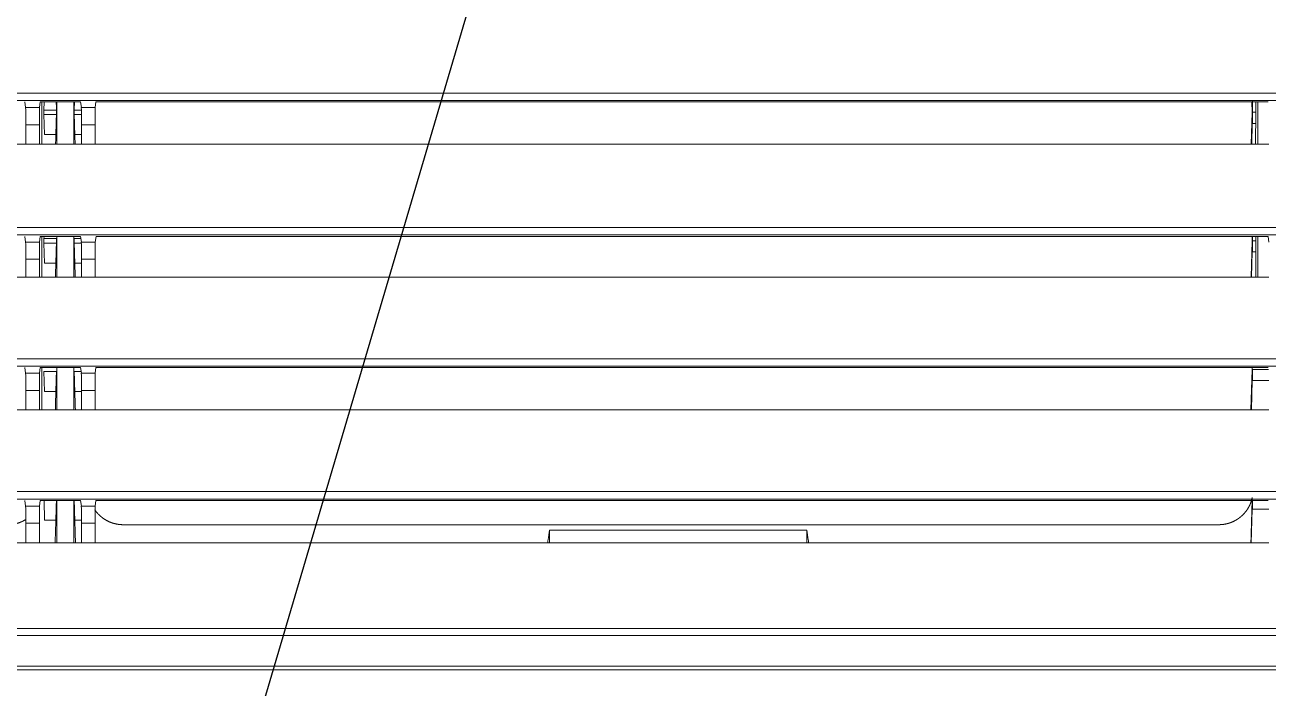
# Model space of a CAD drawing. Header units: inches. Extents: x 3778 to 56227, y -16914 to 35091.
# Drawn here: x 35494.1 to 35639.7, y -13490.9 to -13413.2 of the extents above; entities that cross this region are included whole.
import ezdxf

# ---------------------------------------------------------------- set-up
doc = ezdxf.new("R2010")
doc.units = ezdxf.units.IN
doc.header["$LTSCALE"] = 100
doc.header["$MEASUREMENT"] = 0
doc.layers.add('06-FUR', color=6, linetype='Continuous')
doc.layers.add('2-con', color=2, linetype='Continuous')
doc.layers.add('mark-B', color=2, linetype='Continuous', lineweight=20)

# ---------------------------------------------------------------- blocks, each defined once
blk = doc.blocks.new('cjscjdeh')
at = {"layer": '06-FUR', "color": 8}
blk.add_line((143281.85, 67069.88), (143528.52, 67904.88), dxfattribs=at)
blk = doc.blocks.new('무풍1way 일반')
at = {"layer": 'mark-B'}
for p, q in [((-380.01, -53.26), (380.01, -53.26)), ((380.01, -53.69), (-380.01, -53.69)), ((-379.23, -57.26), (379.23, -57.26)), ((379.23, -58.09), (-379.23, -58.09)), ((-101.3, -68.13), (36.16, -68.13)), ((-99.35, -72.08), (-99.23, -68.13)), ((-47.17, -68.13), (-47.17, -69.62)), ((-17.05, -69.62), (-17.05, -68.13)), ((36.16, -70.42), (36.16, -68.13)), ((36.16, -68.13), (37.77, -68.13)), ((37.77, -68.13), (37.77, -70.42)), ((37.77, -68.13), (42.69, -68.13)), ((38.65, -68.13), (38.65, -73.08)), ((40.66, -73.08), (40.66, -68.13)), ((42.69, -70.42), (42.69, -68.13)), ((42.69, -68.13), (44.3, -68.13)), ((44.3, -70.42), (44.3, -68.13)), ((44.3, -68.13), (196.82, -68.13)), ((32.9, -70.25), (-95.42, -70.25)), ((36.16, -70.42), (37.77, -70.42)), ((37.77, -70.78), (38.55, -70.78)), ((40.77, -70.78), (42.08, -70.78)), ((42.15, -73.08), (42.08, -70.78)), ((42.69, -70.42), (44.3, -70.42)), ((-101.3, -72.08), (-99.35, -72.08)), ((36.07, -73.08), (36.15, -72.42)), ((37.78, -72.42), (36.15, -72.42)), ((37.78, -72.42), (37.87, -73.08)), ((42.59, -73.08), (42.67, -72.42)), ((44.31, -72.42), (42.67, -72.42)), ((44.39, -73.08), (44.31, -72.42)), ((-376.39, -73.25), (376.39, -73.25)), ((376.39, -74.13), (-376.39, -74.13)), ((36.07, -73.08), (-101.21, -73.08)), ((42.59, -73.08), (37.87, -73.08)), ((-101.3, -83.69), (36.16, -83.69)), ((-99.35, -87.14), (-99.24, -83.69)), ((-99.34, -88.45), (-99.19, -83.69)), ((36.16, -85.99), (36.16, -83.69)), ((36.16, -83.69), (37.77, -83.69)), ((37.77, -83.69), (37.77, -85.99)), ((37.77, -83.69), (42.69, -83.69)), ((38.65, -83.69), (38.65, -88.65)), ((40.66, -88.65), (40.66, -83.69)), ((42.42, -83.69), (42.42, -88.65)), ((42.69, -85.99), (42.69, -83.69)), ((42.69, -83.69), (44.3, -83.69)), ((44.3, -85.99), (44.3, -83.69)), ((44.3, -83.69), (196.82, -83.69)), ((37.77, -85.84), (38.55, -85.84)), ((40.77, -85.84), (42.08, -85.84)), ((42.16, -88.19), (42.08, -85.84)), ((-101.3, -87.14), (-99.35, -87.14)), ((36.16, -85.99), (37.77, -85.99)), ((42.69, -85.99), (44.3, -85.99)), ((-373.64, -88.81), (373.64, -88.81)), ((-101.23, -88.45), (-99.36, -88.45)), ((36.07, -88.65), (-101.21, -88.65)), ((-99.33, -88.65), (-99.34, -88.45)), ((36.07, -88.65), (36.15, -87.99)), ((37.78, -87.99), (36.15, -87.99)), ((37.78, -87.99), (37.87, -88.65)), ((37.81, -88.19), (38.62, -88.19)), ((42.59, -88.65), (37.87, -88.65)), ((40.7, -88.19), (42.16, -88.19)), ((42.59, -88.65), (42.67, -87.99)), ((44.31, -87.99), (42.67, -87.99)), ((44.39, -88.65), (44.31, -87.99)), ((373.64, -89.7), (-373.64, -89.7)), ((-101.3, -99.25), (36.16, -99.25)), ((-99.99, -104.02), (-99.99, -99.26)), ((-99.77, -104.02), (-99.77, -99.25)), ((-99.35, -102.21), (-99.26, -99.25)), ((-99.34, -103.51), (-99.21, -99.25)), ((36.16, -101.35), (36.16, -99.25)), ((36.16, -99.25), (37.77, -99.25)), ((37.77, -99.25), (37.77, -101.35)), ((37.77, -99.25), (42.69, -99.25)), ((38.65, -99.25), (38.65, -104.02)), ((40.66, -104.02), (40.66, -99.25)), ((42.42, -99.26), (42.42, -104.02)), ((42.69, -101.35), (42.69, -99.25)), ((42.69, -99.25), (44.3, -99.25)), ((44.3, -101.35), (44.3, -99.25)), ((44.3, -99.25), (196.82, -99.25)), ((36.16, -101.35), (37.77, -101.35)), ((37.77, -100.9), (38.55, -100.9)), ((40.77, -100.9), (42.08, -100.9)), ((42.16, -103.25), (42.08, -100.9)), ((42.69, -101.35), (44.3, -101.35)), ((-101.2, -104.02), (-101.29, -103.35)), ((-99.77, -102.21), (-99.35, -102.21)), ((36.06, -104.02), (36.15, -103.35)), ((37.78, -103.35), (36.15, -103.35)), ((37.78, -103.25), (38.62, -103.25)), ((37.78, -103.35), (37.87, -104.02)), ((40.7, -103.25), (42.16, -103.25)), ((42.59, -104.02), (42.67, -103.35)), ((44.31, -103.35), (42.67, -103.35)), ((44.4, -104.02), (44.31, -103.35)), ((-370.92, -104.19), (370.92, -104.19)), ((36.06, -104.02), (-101.2, -104.02)), ((-99.77, -103.51), (-99.36, -103.51)), ((-99.32, -104.02), (-99.34, -103.51)), ((38.62, -103.77), (37.84, -103.77)), ((42.59, -104.02), (37.87, -104.02)), ((42.16, -103.77), (40.7, -103.77)), ((42.15, -104.02), (42.16, -103.77)), ((370.92, -105.07), (-370.92, -105.07)), ((-101.3, -114.82), (36.16, -114.82)), ((-99.99, -119.77), (-99.99, -114.82)), ((-99.72, -114.82), (-99.72, -116.22)), ((-99.35, -117.27), (-99.28, -114.82)), ((-99.34, -118.57), (-99.22, -114.82)), ((36.16, -117.11), (36.16, -114.82)), ((36.16, -114.82), (37.77, -114.82)), ((37.77, -114.82), (37.77, -117.11)), ((37.77, -114.82), (42.69, -114.82)), ((38.65, -114.82), (38.65, -119.77)), ((40.66, -119.77), (40.66, -114.82)), ((42.42, -114.82), (42.42, -119.77)), ((42.69, -117.11), (42.69, -114.82)), ((42.69, -114.82), (44.3, -114.82)), ((44.3, -117.11), (44.3, -114.82)), ((44.3, -114.82), (196.82, -114.82)), ((37.77, -115.96), (38.55, -115.96)), ((40.77, -115.96), (42.08, -115.96)), ((42.16, -118.31), (42.08, -115.96)), ((-99.77, -119.77), (-99.77, -117.13)), ((-99.77, -117.27), (-99.35, -117.27)), ((-99.74, -116.57), (-99.75, -116.78)), ((36.16, -117.11), (37.77, -117.11)), ((42.69, -117.11), (44.3, -117.11)), ((-99.77, -118.57), (-99.36, -118.57)), ((-99.3, -119.77), (-99.34, -118.57)), ((36.07, -119.77), (36.15, -119.12)), ((37.78, -119.12), (36.15, -119.12)), ((37.77, -118.31), (38.62, -118.31)), ((38.62, -118.83), (37.78, -118.83)), ((37.78, -119.12), (37.87, -119.77)), ((40.7, -118.31), (42.16, -118.31)), ((42.16, -118.83), (40.7, -118.83)), ((42.13, -119.77), (42.16, -118.83)), ((42.59, -119.77), (42.67, -119.12)), ((44.31, -119.12), (42.67, -119.12)), ((44.39, -119.77), (44.31, -119.12)), ((-368.14, -119.94), (368.14, -119.94)), ((368.14, -120.82), (-368.14, -120.82)), ((36.07, -119.77), (-101.21, -119.77)), ((42.59, -119.77), (37.87, -119.77))]:
    blk.add_line(p, q, dxfattribs=at)
for centre, major_axis, ratio, start_param, end_param in [((36.15, -70.42), (0, -2.01), 0.008727, 0.069815, 1.570796), ((37.79, -70.42), (0, -2.01), 0.008727, 4.712389, 6.21337), ((42.67, -70.42), (0, -2.01), 0.008727, 0.069815, 1.570796), ((44.31, -70.42), (0, -2.01), 0.008727, 4.712389, 6.21337), ((-99.34, -73.39), (0, -1.51), 0.017455, 3.665191, 4.508349), ((-99.34, -88.45), (0, -1.51), 0.017455, 3.665191, 4.712389), ((36.15, -85.99), (0, -2.01), 0.008727, 0.069815, 1.570796), ((37.79, -85.99), (0, -2.01), 0.008727, 4.712389, 6.21337), ((42.67, -85.99), (0, -2.01), 0.008727, 0.069815, 1.570796), ((44.31, -85.99), (0, -2.01), 0.008727, 4.712389, 6.21337), ((36.15, -101.35), (0, -2.01), 0.008727, 0.069813, 1.570796), ((37.79, -101.35), (0, -2.01), 0.008727, 4.712389, 6.213372), ((42.67, -101.35), (0, -2.01), 0.008727, 0.069813, 1.570796), ((44.31, -101.35), (0, -2.01), 0.008727, 4.712389, 6.213372), ((-99.34, -103.51), (0, -1.51), 0.017455, 3.665191, 4.712389), ((-99.34, -103.51), (0, -1.51), 0.017455, 4.712389, 5.060254), ((-99.34, -118.57), (0, -1.51), 0.017455, 3.665191, 4.712389), ((36.15, -117.11), (0, -2.01), 0.008727, 0.069815, 1.570796), ((37.79, -117.11), (0, -2.01), 0.008727, 4.712389, 6.21337), ((42.67, -117.11), (0, -2.01), 0.008727, 0.069815, 1.570796), ((44.31, -117.11), (0, -2.01), 0.008727, 4.712389, 6.21337), ((-99.34, -118.57), (0, -1.51), 0.017455, 4.712389, 5.759587)]:
    blk.add_ellipse(centre, major_axis=major_axis, ratio=ratio, start_param=start_param, end_param=end_param, dxfattribs=at)
for points, degree in [([(-99.34, -73.39), (-99.18, -68.11)], 1), ([(-47.4, -68.11), (-47.17, -69.62)], 1), ([(-17.05, -69.62), (-16.82, -68.11)], 1), ([(38.47, -68.11), (38.55, -70.78)], 1), ([(40.77, -70.78), (40.85, -68.11)], 1), ([(-47.17, -69.62), (-17.05, -69.62)], 1), ([(38.55, -70.78), (38.62, -73.12)], 1), ([(40.7, -73.12), (40.77, -70.78)], 1), ([(38.48, -83.69), (38.55, -85.84)], 1), ([(40.77, -85.84), (40.83, -83.69)], 1), ([(38.55, -85.84), (38.62, -88.19)], 1), ([(40.7, -88.19), (40.77, -85.84)], 1), ([(38.5, -99.25), (38.55, -100.9)], 1), ([(40.77, -100.9), (40.82, -99.25)], 1), ([(38.55, -100.9), (38.62, -103.25)], 1), ([(40.7, -103.25), (40.77, -100.9)], 1), ([(38.62, -103.25), (38.62, -103.29), (38.62, -103.43), (38.62, -103.59), (38.62, -103.73), (38.62, -103.77)], 2), ([(40.7, -103.77), (40.7, -103.73), (40.69, -103.59), (40.69, -103.43), (40.7, -103.29), (40.7, -103.25)], 2), ([(38.51, -114.82), (38.55, -115.96)], 1), ([(40.77, -115.96), (40.8, -114.82)], 1), ([(38.55, -115.96), (38.62, -118.31)], 1), ([(40.7, -118.31), (40.77, -115.96)], 1), ([(38.62, -118.83), (38.59, -119.77)], 1), ([(38.62, -118.31), (38.62, -118.35), (38.62, -118.49), (38.62, -118.65), (38.62, -118.79), (38.62, -118.83)], 2), ([(40.7, -118.83), (40.7, -118.79), (40.69, -118.65), (40.69, -118.49), (40.7, -118.35), (40.7, -118.31)], 2), ([(40.72, -119.77), (40.7, -118.83)], 1)]:
    blk.add_open_spline(points, degree=degree, dxfattribs=at)
for points, knots in [([(-95.42, -70.25), (-95.43, -70.25), (-95.46, -70.25), (-95.49, -70.25), (-95.52, -70.25), (-95.55, -70.25), (-95.58, -70.26), (-95.61, -70.26), (-95.64, -70.26), (-95.67, -70.26), (-95.7, -70.26), (-95.73, -70.26), (-95.76, -70.27), (-95.79, -70.27), (-95.82, -70.27), (-95.85, -70.28), (-95.89, -70.28), (-95.92, -70.28), (-95.95, -70.29), (-95.98, -70.29), (-96.01, -70.29), (-96.04, -70.3), (-96.07, -70.3), (-96.1, -70.31), (-96.13, -70.31), (-96.16, -70.32), (-96.19, -70.32), (-96.22, -70.33), (-96.24, -70.34), (-96.27, -70.34), (-96.3, -70.35), (-96.33, -70.36), (-96.36, -70.36), (-96.39, -70.37), (-96.42, -70.38), (-96.45, -70.39), (-96.48, -70.39), (-96.51, -70.4), (-96.54, -70.41), (-96.57, -70.42), (-96.59, -70.43), (-96.62, -70.43), (-96.65, -70.44), (-96.68, -70.45), (-96.71, -70.46), (-96.74, -70.47), (-96.76, -70.48), (-96.79, -70.49), (-96.82, -70.5), (-96.85, -70.51), (-96.87, -70.52), (-96.9, -70.53), (-96.93, -70.54), (-96.96, -70.56), (-96.98, -70.57), (-97.01, -70.58), (-97.04, -70.59), (-97.06, -70.6), (-97.09, -70.61), (-97.12, -70.63), (-97.14, -70.64), (-97.17, -70.65), (-97.2, -70.66), (-97.22, -70.68), (-97.25, -70.69), (-97.27, -70.7), (-97.3, -70.72), (-97.33, -70.73), (-97.35, -70.74), (-97.38, -70.76), (-97.4, -70.77), (-97.43, -70.79), (-97.45, -70.8), (-97.48, -70.82), (-97.5, -70.83), (-97.53, -70.85), (-97.55, -70.86), (-97.57, -70.88), (-97.6, -70.89), (-97.62, -70.91), (-97.65, -70.92), (-97.67, -70.94), (-97.69, -70.96), (-97.72, -70.97), (-97.74, -70.99), (-97.76, -71), (-97.79, -71.02), (-97.81, -71.04), (-97.83, -71.05), (-97.85, -71.07), (-97.88, -71.09), (-97.9, -71.11), (-97.92, -71.12), (-97.94, -71.14), (-97.97, -71.16), (-97.99, -71.18), (-98.01, -71.2), (-98.03, -71.21), (-98.05, -71.23), (-98.07, -71.25), (-98.09, -71.27), (-98.11, -71.29), (-98.13, -71.31), (-98.16, -71.33), (-98.18, -71.34), (-98.2, -71.36), (-98.22, -71.38), (-98.24, -71.4), (-98.26, -71.43), (-98.29, -71.46), (-98.33, -71.5), (-98.36, -71.53), (-98.4, -71.57), (-98.43, -71.61), (-98.47, -71.65), (-98.5, -71.69), (-98.53, -71.73), (-98.56, -71.77), (-98.6, -71.81), (-98.63, -71.85), (-98.66, -71.89), (-98.69, -71.94), (-98.72, -71.98), (-98.75, -72.02), (-98.78, -72.07), (-98.81, -72.11), (-98.83, -72.16), (-98.86, -72.2), (-98.89, -72.25), (-98.92, -72.29), (-98.94, -72.34), (-98.97, -72.39), (-98.99, -72.44), (-99.02, -72.48), (-99.04, -72.53), (-99.06, -72.58), (-99.08, -72.63), (-99.11, -72.68), (-99.13, -72.73), (-99.15, -72.78), (-99.17, -72.83), (-99.18, -72.88), (-99.2, -72.93), (-99.22, -72.99), (-99.24, -73.04), (-99.25, -73.09), (-99.27, -73.14), (-99.28, -73.2), (-99.3, -73.25), (-99.31, -73.3), (-99.32, -73.36), (-99.33, -73.4), (-99.34, -73.43), (-99.34, -73.44)], [0, 0, 0, 0, 0.005674, 0.011342, 0.017004, 0.02266, 0.028311, 0.033956, 0.039595, 0.045228, 0.050855, 0.056477, 0.062093, 0.067703, 0.073308, 0.078906, 0.084499, 0.090087, 0.095668, 0.101244, 0.106814, 0.112378, 0.117937, 0.123489, 0.129036, 0.134578, 0.140113, 0.145643, 0.151167, 0.156686, 0.162199, 0.167706, 0.173207, 0.178703, 0.184193, 0.189677, 0.195156, 0.200629, 0.206096, 0.211557, 0.217013, 0.222463, 0.227908, 0.233347, 0.23878, 0.244208, 0.24963, 0.255046, 0.260457, 0.265862, 0.271261, 0.276655, 0.282043, 0.287425, 0.292802, 0.298173, 0.303539, 0.308899, 0.314253, 0.319602, 0.324945, 0.330283, 0.335615, 0.340941, 0.346262, 0.351577, 0.356887, 0.362191, 0.367489, 0.372782, 0.378069, 0.383351, 0.388627, 0.393898, 0.399163, 0.404423, 0.409677, 0.414925, 0.420168, 0.425405, 0.430637, 0.435863, 0.441084, 0.4463, 0.451509, 0.456714, 0.461912, 0.467106, 0.472293, 0.477476, 0.482652, 0.487824, 0.49299, 0.49815, 0.503305, 0.508454, 0.513598, 0.518736, 0.523869, 0.528997, 0.534119, 0.539236, 0.544347, 0.549453, 0.554553, 0.559648, 0.564737, 0.569821, 0.5749, 0.584273, 0.593664, 0.603074, 0.612503, 0.62195, 0.631415, 0.640899, 0.650402, 0.659924, 0.669464, 0.679022, 0.6886, 0.698196, 0.707811, 0.717445, 0.727097, 0.736769, 0.746459, 0.756168, 0.765897, 0.775644, 0.78541, 0.795195, 0.804999, 0.814822, 0.824664, 0.834525, 0.844405, 0.854304, 0.864223, 0.874161, 0.884117, 0.894093, 0.904089, 0.914103, 0.924137, 0.93419, 0.944262, 0.954354, 0.964465, 0.974596, 0.984745, 0.994915, 1, 1, 1, 1]), ([(36.21, -72.01), (36.21, -72.01), (36.21, -72), (36.19, -71.98), (36.18, -71.96), (36.16, -71.94), (36.14, -71.91), (36.13, -71.89), (36.11, -71.87), (36.09, -71.85), (36.08, -71.82), (36.06, -71.8), (36.04, -71.78), (36.02, -71.76), (36.01, -71.73), (35.99, -71.71), (35.97, -71.69), (35.95, -71.67), (35.94, -71.65), (35.92, -71.63), (35.9, -71.61), (35.88, -71.58), (35.86, -71.56), (35.84, -71.54), (35.82, -71.52), (35.8, -71.5), (35.78, -71.48), (35.77, -71.46), (35.75, -71.44), (35.72, -71.42), (35.69, -71.39), (35.65, -71.35), (35.62, -71.32), (35.58, -71.28), (35.54, -71.25), (35.5, -71.21), (35.46, -71.18), (35.42, -71.15), (35.38, -71.11), (35.34, -71.08), (35.3, -71.05), (35.25, -71.02), (35.21, -70.99), (35.17, -70.96), (35.13, -70.93), (35.08, -70.9), (35.04, -70.87), (34.99, -70.84), (34.95, -70.82), (34.9, -70.79), (34.85, -70.76), (34.81, -70.74), (34.76, -70.71), (34.71, -70.69), (34.66, -70.66), (34.62, -70.64), (34.57, -70.62), (34.52, -70.59), (34.47, -70.57), (34.42, -70.55), (34.37, -70.53), (34.32, -70.51), (34.27, -70.49), (34.21, -70.47), (34.16, -70.46), (34.11, -70.44), (34.06, -70.42), (34, -70.41), (33.95, -70.39), (33.9, -70.38), (33.84, -70.37), (33.79, -70.35), (33.74, -70.34), (33.68, -70.33), (33.63, -70.32), (33.57, -70.31), (33.52, -70.3), (33.46, -70.29), (33.41, -70.28), (33.35, -70.28), (33.29, -70.27), (33.24, -70.27), (33.18, -70.26), (33.12, -70.26), (33.07, -70.26), (33.01, -70.25), (32.95, -70.25), (32.91, -70.25), (32.9, -70.25)], [0, 0, 0, 0, 0.000857, 0.008164, 0.015462, 0.022753, 0.030037, 0.037312, 0.04458, 0.05184, 0.059093, 0.066338, 0.073575, 0.080804, 0.088026, 0.09524, 0.102446, 0.109645, 0.116836, 0.12402, 0.131196, 0.138364, 0.145524, 0.152677, 0.159823, 0.166961, 0.174091, 0.181213, 0.188328, 0.195436, 0.208553, 0.221697, 0.234866, 0.248061, 0.261282, 0.274529, 0.287803, 0.301102, 0.314427, 0.327778, 0.341156, 0.35456, 0.36799, 0.381446, 0.394928, 0.408437, 0.421972, 0.435534, 0.449122, 0.462736, 0.476377, 0.490045, 0.503739, 0.517459, 0.531207, 0.544981, 0.558781, 0.572609, 0.586463, 0.600343, 0.614251, 0.628186, 0.642147, 0.656135, 0.67015, 0.684193, 0.698262, 0.712358, 0.726481, 0.740631, 0.754809, 0.769013, 0.783245, 0.797504, 0.81179, 0.826104, 0.840444, 0.854812, 0.869208, 0.88363, 0.89808, 0.912558, 0.927063, 0.941595, 0.956155, 0.970742, 0.985357, 1, 1, 1, 1]), ([(46.42, -70.25), (46.41, -70.25), (46.39, -70.25), (46.36, -70.25), (46.33, -70.25), (46.3, -70.25), (46.27, -70.26), (46.23, -70.26), (46.2, -70.26), (46.17, -70.26), (46.14, -70.26), (46.11, -70.26), (46.08, -70.27), (46.05, -70.27), (46.02, -70.27), (45.99, -70.28), (45.96, -70.28), (45.93, -70.28), (45.9, -70.29), (45.87, -70.29), (45.84, -70.29), (45.81, -70.3), (45.78, -70.3), (45.75, -70.31), (45.72, -70.31), (45.69, -70.32), (45.66, -70.32), (45.63, -70.33), (45.6, -70.34), (45.57, -70.34), (45.54, -70.35), (45.51, -70.36), (45.48, -70.36), (45.45, -70.37), (45.42, -70.38), (45.39, -70.39), (45.37, -70.39), (45.34, -70.4), (45.31, -70.41), (45.28, -70.42), (45.25, -70.43), (45.22, -70.43), (45.19, -70.44), (45.17, -70.45), (45.14, -70.46), (45.11, -70.47), (45.08, -70.48), (45.05, -70.49), (45.03, -70.5), (45, -70.51), (44.97, -70.52), (44.94, -70.53), (44.92, -70.54), (44.89, -70.56), (44.86, -70.57), (44.83, -70.58), (44.81, -70.59), (44.78, -70.6), (44.75, -70.61), (44.73, -70.63), (44.7, -70.64), (44.67, -70.65), (44.65, -70.66), (44.62, -70.68), (44.6, -70.69), (44.57, -70.7), (44.54, -70.72), (44.52, -70.73), (44.49, -70.74), (44.47, -70.76), (44.44, -70.77), (44.42, -70.79), (44.39, -70.8), (44.37, -70.82), (44.34, -70.83), (44.32, -70.85), (44.29, -70.86), (44.28, -70.87), (44.26, -70.88), (44.26, -70.88)], [0, 0, 0, 0, 0.013597, 0.02718, 0.040749, 0.054304, 0.067845, 0.081373, 0.094886, 0.108386, 0.121872, 0.135344, 0.148802, 0.162247, 0.175677, 0.189094, 0.202498, 0.215887, 0.229263, 0.242624, 0.255972, 0.269307, 0.282627, 0.295934, 0.309228, 0.322507, 0.335773, 0.349025, 0.362263, 0.375488, 0.388699, 0.401896, 0.41508, 0.42825, 0.441406, 0.454549, 0.467678, 0.480794, 0.493896, 0.506984, 0.520059, 0.53312, 0.546167, 0.559201, 0.572222, 0.585229, 0.598222, 0.611202, 0.624168, 0.637121, 0.65006, 0.662985, 0.675898, 0.688796, 0.701682, 0.714553, 0.727412, 0.740257, 0.753088, 0.765906, 0.77871, 0.791502, 0.804279, 0.817044, 0.829795, 0.842532, 0.855256, 0.867967, 0.880664, 0.893348, 0.906019, 0.918677, 0.931321, 0.943951, 0.956569, 0.969173, 0.981764, 0.994342, 1, 1, 1, 1]), ([(42.16, -103.77), (42.16, -103.77), (42.16, -103.77), (42.16, -103.76), (42.16, -103.76), (42.16, -103.75), (42.16, -103.75), (42.16, -103.74), (42.16, -103.74), (42.16, -103.73), (42.16, -103.72), (42.16, -103.72), (42.16, -103.71), (42.16, -103.71), (42.16, -103.7), (42.16, -103.69), (42.16, -103.69), (42.16, -103.68), (42.16, -103.67), (42.16, -103.67), (42.16, -103.66), (42.16, -103.65), (42.16, -103.65), (42.16, -103.64), (42.16, -103.63), (42.16, -103.62), (42.16, -103.62), (42.16, -103.61), (42.16, -103.6), (42.16, -103.6), (42.16, -103.59), (42.16, -103.58), (42.16, -103.57), (42.16, -103.57), (42.16, -103.56), (42.16, -103.55), (42.16, -103.55), (42.16, -103.54), (42.16, -103.53), (42.16, -103.52), (42.16, -103.52), (42.16, -103.51), (42.16, -103.5), (42.16, -103.48), (42.16, -103.47), (42.16, -103.45), (42.16, -103.44), (42.16, -103.42), (42.16, -103.41), (42.16, -103.39), (42.16, -103.38), (42.16, -103.37), (42.16, -103.35), (42.16, -103.34), (42.16, -103.33), (42.16, -103.31), (42.16, -103.3), (42.16, -103.29), (42.16, -103.28), (42.16, -103.27), (42.16, -103.26), (42.16, -103.25), (42.16, -103.25)], [0, 0, 0, 0, 0.013748, 0.027432, 0.041052, 0.054607, 0.068099, 0.081527, 0.09489, 0.10819, 0.121425, 0.134597, 0.147704, 0.160748, 0.173727, 0.186643, 0.199494, 0.212281, 0.225005, 0.237664, 0.250259, 0.262791, 0.275258, 0.287661, 0.3, 0.312275, 0.324487, 0.336634, 0.348717, 0.360736, 0.372691, 0.384582, 0.39641, 0.408173, 0.419872, 0.431507, 0.443078, 0.454585, 0.466029, 0.477408, 0.488723, 0.499974, 0.522542, 0.545365, 0.568445, 0.591781, 0.615372, 0.639221, 0.663325, 0.687685, 0.712302, 0.737175, 0.762304, 0.78769, 0.813331, 0.839229, 0.865384, 0.891794, 0.918461, 0.945384, 0.972564, 1, 1, 1, 1]), ([(-99.72, -116.22), (-99.72, -116.22), (-99.72, -116.23), (-99.72, -116.24), (-99.72, -116.25), (-99.72, -116.26), (-99.72, -116.27), (-99.72, -116.28), (-99.72, -116.29), (-99.72, -116.3), (-99.72, -116.31), (-99.72, -116.32), (-99.72, -116.33), (-99.72, -116.34), (-99.73, -116.35), (-99.73, -116.37), (-99.73, -116.38), (-99.73, -116.39), (-99.73, -116.4), (-99.73, -116.41), (-99.73, -116.42), (-99.73, -116.43), (-99.73, -116.44), (-99.73, -116.45), (-99.73, -116.46), (-99.73, -116.47), (-99.73, -116.48), (-99.73, -116.49), (-99.73, -116.5), (-99.73, -116.51), (-99.73, -116.52), (-99.73, -116.53), (-99.73, -116.54), (-99.73, -116.54), (-99.73, -116.55), (-99.74, -116.56), (-99.74, -116.57), (-99.74, -116.57)], [0, 0, 0, 0, 0.027034, 0.054157, 0.081369, 0.108672, 0.136064, 0.163545, 0.191117, 0.218779, 0.24653, 0.274372, 0.302305, 0.330327, 0.35844, 0.386644, 0.414938, 0.443324, 0.4718, 0.500366, 0.529024, 0.557773, 0.586614, 0.615545, 0.644568, 0.673683, 0.702888, 0.732186, 0.761575, 0.791056, 0.820629, 0.850294, 0.880051, 0.9099, 0.939841, 0.969874, 1, 1, 1, 1]), ([(-99.75, -116.78), (-99.75, -116.78), (-99.75, -116.79), (-99.76, -116.79), (-99.76, -116.8), (-99.76, -116.81), (-99.76, -116.82), (-99.76, -116.82), (-99.76, -116.83), (-99.76, -116.84), (-99.76, -116.85), (-99.76, -116.86), (-99.76, -116.87), (-99.76, -116.87), (-99.76, -116.88), (-99.76, -116.89), (-99.76, -116.9), (-99.76, -116.91), (-99.76, -116.92), (-99.76, -116.93), (-99.76, -116.94), (-99.76, -116.95), (-99.76, -116.96), (-99.76, -116.96), (-99.76, -116.97), (-99.77, -116.98), (-99.77, -116.99), (-99.77, -117), (-99.77, -117.01), (-99.77, -117.02), (-99.77, -117.03), (-99.77, -117.04), (-99.77, -117.05), (-99.77, -117.06), (-99.77, -117.07), (-99.77, -117.08), (-99.77, -117.09), (-99.77, -117.1), (-99.77, -117.1), (-99.77, -117.11), (-99.77, -117.12), (-99.77, -117.13), (-99.77, -117.13)], [0, 0, 0, 0, 0.026365, 0.052659, 0.078883, 0.105036, 0.131119, 0.157131, 0.183073, 0.208944, 0.234745, 0.260475, 0.286136, 0.311726, 0.337246, 0.362696, 0.388076, 0.413386, 0.438627, 0.463797, 0.488898, 0.513928, 0.53889, 0.563781, 0.588603, 0.613356, 0.638039, 0.662653, 0.687198, 0.711673, 0.736079, 0.760416, 0.784684, 0.808883, 0.833013, 0.857074, 0.881067, 0.904991, 0.928846, 0.952632, 0.97635, 1, 1, 1, 1]), ([(42.16, -118.83), (42.16, -118.83), (42.16, -118.83), (42.16, -118.82), (42.16, -118.82), (42.16, -118.81), (42.16, -118.81), (42.16, -118.8), (42.16, -118.8), (42.16, -118.79), (42.16, -118.79), (42.16, -118.78), (42.16, -118.77), (42.16, -118.77), (42.16, -118.76), (42.16, -118.76), (42.16, -118.75), (42.16, -118.74), (42.16, -118.74), (42.16, -118.73), (42.16, -118.72), (42.16, -118.71), (42.16, -118.71), (42.16, -118.7), (42.16, -118.69), (42.16, -118.69), (42.16, -118.68), (42.16, -118.67), (42.16, -118.67), (42.16, -118.66), (42.16, -118.65), (42.16, -118.64), (42.16, -118.64), (42.16, -118.63), (42.16, -118.62), (42.16, -118.61), (42.16, -118.61), (42.16, -118.6), (42.16, -118.59), (42.16, -118.59), (42.16, -118.58), (42.16, -118.57), (42.16, -118.56), (42.16, -118.54), (42.16, -118.53), (42.16, -118.51), (42.16, -118.5), (42.16, -118.48), (42.16, -118.47), (42.16, -118.46), (42.16, -118.44), (42.16, -118.43), (42.16, -118.41), (42.16, -118.4), (42.16, -118.39), (42.16, -118.37), (42.16, -118.36), (42.16, -118.35), (42.16, -118.34), (42.16, -118.33), (42.16, -118.32), (42.16, -118.31), (42.16, -118.31)], [0, 0, 0, 0, 0.013748, 0.027432, 0.041052, 0.054607, 0.068099, 0.081527, 0.09489, 0.10819, 0.121425, 0.134597, 0.147704, 0.160748, 0.173727, 0.186643, 0.199494, 0.212281, 0.225005, 0.237664, 0.250259, 0.262791, 0.275258, 0.287661, 0.3, 0.312275, 0.324487, 0.336634, 0.348717, 0.360736, 0.372691, 0.384582, 0.39641, 0.408173, 0.419872, 0.431507, 0.443078, 0.454585, 0.466029, 0.477408, 0.488723, 0.499974, 0.522542, 0.545365, 0.568445, 0.591781, 0.615372, 0.639221, 0.663325, 0.687685, 0.712302, 0.737175, 0.762304, 0.78769, 0.813331, 0.839229, 0.865384, 0.891794, 0.918461, 0.945384, 0.972564, 1, 1, 1, 1])]:
    blk.add_open_spline(points, degree=3, knots=knots, dxfattribs=at)
blk = doc.blocks.new('dpdjzjs')
at = {"layer": 'mark-B', "rotation": 180}
blk.add_blockref('무풍1way 일반', (171509.31, 88288.45), dxfattribs=at)

msp = doc.modelspace()

# ---------------------------------------------------------------- block references
msp.add_blockref('cjscjdeh', (-107842.97, -80843.84))
at = {"layer": '2-con'}
msp.add_blockref('dpdjzjs', (-135970.86, -101830.44), dxfattribs=at)

doc.saveas('drawing.dxf')
